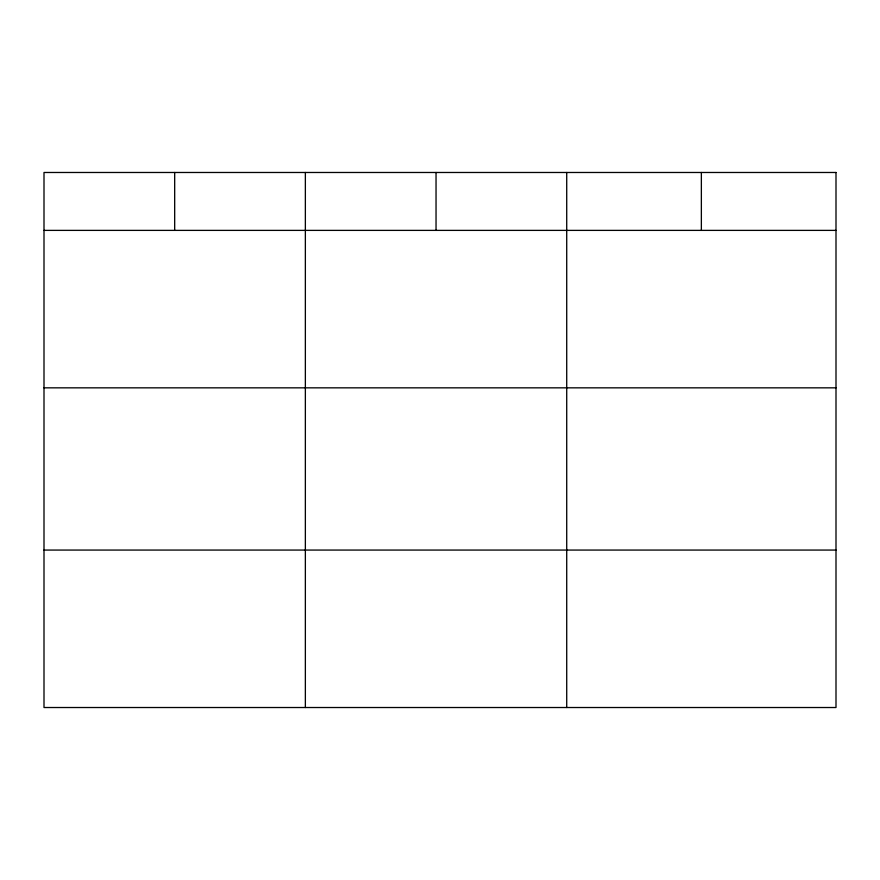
<?xml version="1.0" encoding="UTF-8"?>
<svg xmlns="http://www.w3.org/2000/svg" width="880" height="880" viewBox="0 0 880 880"><rect width="100%" height="100%" fill="white"/><g stroke="black" fill="none" stroke-linecap="round" stroke-linejoin="round"><path stroke-width="1.32" d="M44 230.384L836 230.384M44 387.838L836 387.838M44 550.066L836 550.066M701.36 172.48L701.36 230.384M566.72 172.48L566.72 707.52M436.04 172.48L436.04 230.384M305.36 172.48L305.36 707.52M174.68 172.48L174.68 230.384M836 172.48L44 172.48L44 707.52L836 707.52L836 172.48"/></g></svg>
